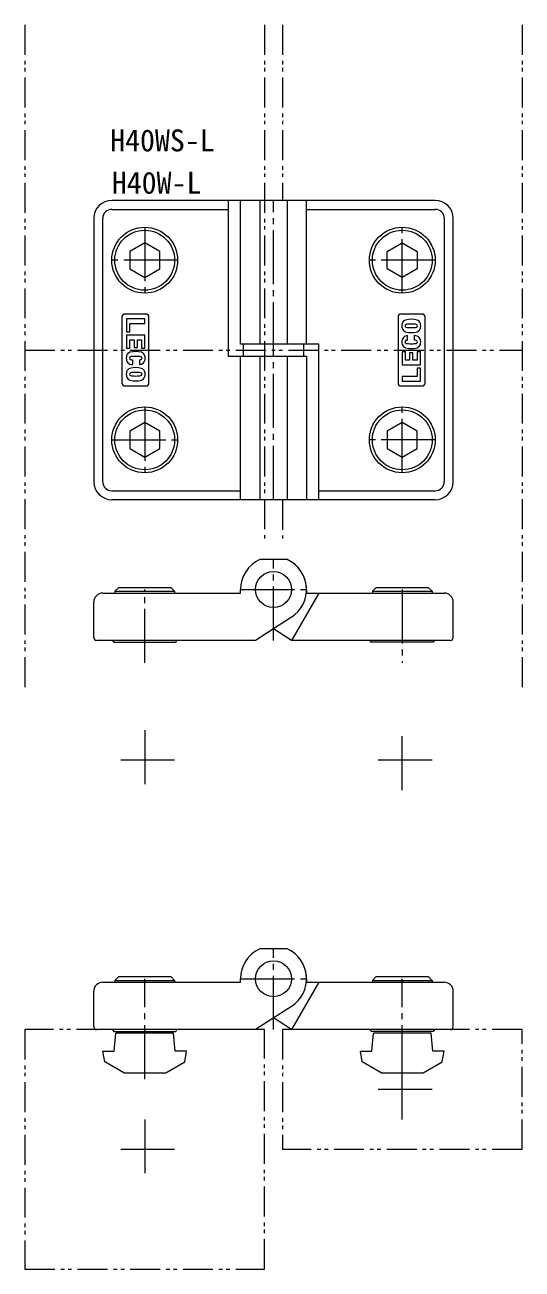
# Model space of a CAD drawing. Units: millimetres on the paper. Extents: x -641 to 1468, y -434 to 1009.
# Drawn here: x -636 to -553, y 439.5 to 647.3 of the extents above; entities that cross this region are included whole.
import ezdxf
from ezdxf.enums import TextEntityAlignment as Align

# ---------------------------------------------------------------- set-up
doc = ezdxf.new("R2010")
doc.units = ezdxf.units.MM
doc.linetypes.add('CHAIN2', pattern=[12, 9, -1, 1, -1])
doc.linetypes.add('DOUBLE_CHAIN1', pattern=[8.8, 5, -1, 0.6, -0.6, 0.6, -1])
for name, color, linetype, lineweight in [('0-0', 7, 'Continuous', 18), ('0-1', 4, 'Continuous', 18), ('0-2', 4, 'Continuous', 18), ('0-3', 7, 'Continuous', 40), ('0-F', 7, 'Continuous', 40)]:
    doc.layers.add(name, color=color, linetype=linetype, lineweight=lineweight)
doc.styles.add('ＭＳ ゴシック', font='')
doc.styles.get('ＭＳ ゴシック').set_extended_font_data('MS Gothic')

msp = doc.modelspace()

# ---------------------------------------------------------------- linework, layer by layer
at = {"layer": '0-0'}
for p, q in [((-567.5, 617.997), (-621.5, 617.997)), ((-589, 593.997), (-589, 617.997)), ((-624.5, 614.997), (-624.5, 570.997)), ((-564.5, 570.997), (-564.5, 614.997)), ((-599.5, 591.997), (-599.5, 593.997)), ((-589.5, 593.997), (-589.5, 591.997)), ((-600, 567.997), (-600, 591.997)), ((-567.5, 567.997), (-621.5, 567.997)), ((-592.209, 558.005), (-596.791, 558.005)), ((-621, 552.705), (-620.4, 553.305)), ((-611.6, 553.305), (-620.4, 553.305)), ((-578, 552.705), (-577.4, 553.305)), ((-568.6, 553.305), (-577.4, 553.305)), ((-624.5, 545.005), (-624.5, 550.905)), ((-621, 552.705), (-621, 552.405)), ((-621, 552.705), (-611, 552.705)), ((-586.939, 552.405), (-591.5, 544.505)), ((-578, 552.705), (-578, 552.405)), ((-578, 552.705), (-568, 552.705)), ((-564.5, 545.005), (-564.5, 550.905)), ((-567.65, 544.505), (-567.823, 544.205)), ((-592.209, 493), (-596.791, 493)), ((-621, 487.7), (-620.4, 488.3)), ((-621, 487.7), (-621, 487.4)), ((-621, 487.7), (-611, 487.7)), ((-611.6, 488.3), (-620.4, 488.3)), ((-586.939, 487.4), (-591.5, 479.5)), ((-578, 487.7), (-577.4, 488.3)), ((-578, 487.7), (-578, 487.4)), ((-578, 487.7), (-568, 487.7)), ((-568.6, 488.3), (-577.4, 488.3)), ((-624.5, 480), (-624.5, 485.9)), ((-564.5, 480), (-564.5, 485.9)), ((-567.65, 479.5), (-567.823, 479.2))]:
    msp.add_line(p, q, dxfattribs=at)
for points in [[(-602.061, 617.997), (-602.061, 591.997), (-589, 591.997), (-589, 567.997)], [(-586.939, 567.997), (-586.939, 593.997), (-600, 593.997), (-600, 617.997)], [(-623, 552.405), (-600, 552.405), (-600, 553.005)], [(-611.6, 553.305), (-611, 552.705), (-611, 552.405)], [(-589, 553.005), (-589, 552.405), (-566, 552.405)], [(-568.6, 553.305), (-568, 552.705), (-568, 552.405)], [(-591.508, 548.391), (-597.5, 544.505), (-624, 544.505)], [(-621.35, 544.505), (-621.177, 544.205), (-610.823, 544.205), (-610.65, 544.505)], [(-565, 544.505), (-591.5, 544.505), (-594.5, 546.451)], [(-567.823, 544.205), (-578.177, 544.205), (-578.35, 544.505)], [(-623, 487.4), (-600, 487.4), (-600, 488)], [(-611.6, 488.3), (-611, 487.7), (-611, 487.4)], [(-589, 488), (-589, 487.4), (-566, 487.4)], [(-568.6, 488.3), (-568, 487.7), (-568, 487.4)], [(-591.508, 483.385), (-597.5, 479.5), (-624, 479.5)], [(-565, 479.5), (-591.5, 479.5), (-594.5, 481.445)], [(-621.35, 479.5), (-621.177, 479.2), (-610.823, 479.2), (-610.65, 479.5)], [(-567.823, 479.2), (-578.177, 479.2), (-578.35, 479.5)]]:
    msp.add_lwpolyline(points, dxfattribs=at)
for points in [[(-616, 605.11), (-613.5, 606.553), (-613.5, 609.44), (-616, 610.883), (-618.5, 609.44), (-618.5, 606.553)], [(-573, 610.883), (-570.5, 609.44), (-570.5, 606.553), (-573, 605.11), (-575.5, 606.553), (-575.5, 609.44)], [(-616, 575.11), (-613.5, 576.553), (-613.5, 579.44), (-616, 580.883), (-618.5, 579.44), (-618.5, 576.553)], [(-575.5, 576.553), (-573, 575.11), (-570.5, 576.553), (-570.5, 579.44), (-573, 580.883), (-575.5, 579.44)]]:
    msp.add_lwpolyline(points, close=True, dxfattribs=at)
for centre, radius in [((-616, 607.997), 5.5), ((-573, 607.997), 5.5), ((-616, 607.997), 5), ((-573, 607.997), 5), ((-616, 577.997), 5.5), ((-616, 577.997), 5), ((-573, 577.997), 5.5), ((-573, 577.997), 5), ((-594.5, 553.005), 3), ((-594.5, 488), 3)]:
    msp.add_circle(centre, radius, dxfattribs=at)
for centre, radius, start, end in [((-621.5, 614.997), 3, 90, 180), ((-567.5, 614.997), 3, 0, 90), ((-621.5, 570.997), 3, 180, 270), ((-567.5, 570.997), 3, 270, 0), ((-594.5, 553.005), 5.5, 114.61997, 180), ((-594.5, 553.005), 5.5, 0, 65.38002), ((-594.5, 553.005), 5.5, 302.95815, 65.38002), ((-623, 550.905), 1.5, 90, 180), ((-566, 550.905), 1.5, 0, 90), ((-624, 545.005), 0.5, 180, 270), ((-565, 545.005), 0.5, 270, 0), ((-594.5, 488), 5.5, 114.61997, 180), ((-594.5, 488), 5.5, 0, 65.38002), ((-594.5, 488), 5.5, 302.95815, 65.38002), ((-623, 485.9), 1.5, 90, 180), ((-566, 485.9), 1.5, 0, 90), ((-624, 480), 0.5, 180, 270), ((-565, 480), 0.5, 270, 0)]:
    msp.add_arc(centre, radius, start, end, dxfattribs=at)
at = {"layer": '0-1'}
for p, q in [((-596.791, 617.997), (-596.791, 593.997)), ((-592.209, 617.997), (-592.209, 593.997)), ((-621.5, 616.497), (-602.061, 616.497)), ((-589, 616.497), (-567.5, 616.497)), ((-623, 570.997), (-623, 614.997)), ((-566, 614.997), (-566, 570.997)), ((-619.8, 598.547), (-619.8, 587.447)), ((-615.75, 598.997), (-619.35, 598.997)), ((-615.3, 587.447), (-615.3, 598.547)), ((-573.7, 598.547), (-573.7, 587.447)), ((-569.65, 598.997), (-573.25, 598.997)), ((-569.2, 587.447), (-569.2, 598.547)), ((-572.112, 594.632), (-572.112, 595.412)), ((-571.009, 595.432), (-571.009, 594.635)), ((-617.991, 590.561), (-617.991, 591.358)), ((-616.888, 591.362), (-616.888, 590.582)), ((-596.791, 591.997), (-596.791, 567.997)), ((-592.209, 591.997), (-592.209, 567.997)), ((-619.35, 586.997), (-615.75, 586.997)), ((-573.25, 586.997), (-569.65, 586.997)), ((-621.5, 569.497), (-600, 569.497)), ((-586.939, 569.497), (-567.5, 569.497))]:
    msp.add_line(p, q, dxfattribs=at)
at = {"layer": '0-1', "linetype": 'CHAIN2'}
for p, q in [((-594.5, 567.997), (-594.5, 617.997)), ((-616, 613.497), (-616, 602.497)), ((-573, 602.497), (-573, 613.497)), ((-610.5, 607.997), (-621.5, 607.997)), ((-567.5, 607.997), (-578.5, 607.997)), ((-616, 583.497), (-616, 572.497)), ((-573, 572.497), (-573, 583.497)), ((-621.5, 577.997), (-610.5, 577.997)), ((-567.5, 577.997), (-578.5, 577.997)), ((-594.5, 544.505), (-594.5, 558.005)), ((-616, 540.75), (-616, 553.005)), ((-600, 553.005), (-589, 553.005)), ((-573, 553.005), (-573, 540.75)), ((-616, 529.505), (-616, 519.505)), ((-573, 519.505), (-573, 529.505)), ((-611, 524.505), (-621, 524.505)), ((-568, 524.505), (-578, 524.505)), ((-594.5, 479.5), (-594.5, 493)), ((-616, 471.23), (-616, 488)), ((-600, 488), (-589, 488)), ((-573, 471.23), (-573, 488)), ((-573, 464.5), (-573, 474.5)), ((-568, 469.5), (-578, 469.5)), ((-616, 464.5), (-616, 454.5)), ((-611, 459.5), (-621, 459.5))]:
    msp.add_line(p, q, dxfattribs=at)
at = {"layer": '0-1'}
for points in [[(-615.973, 598.195), (-619.036, 598.195), (-619.036, 596.051), (-618.49, 596.051), (-618.49, 597.431), (-615.973, 597.431)], [(-615.973, 595.461), (-619.036, 595.461), (-619.036, 593.317), (-618.49, 593.317), (-618.49, 594.7), (-617.742, 594.7), (-617.742, 593.449), (-617.229, 593.449), (-617.229, 594.7), (-616.519, 594.7), (-616.519, 593.317), (-615.973, 593.317)], [(-573.027, 590.532), (-569.964, 590.532), (-569.964, 592.676), (-570.51, 592.676), (-570.51, 591.293), (-571.258, 591.293), (-571.258, 592.544), (-571.771, 592.544), (-571.771, 591.293), (-572.481, 591.293), (-572.481, 592.676), (-573.027, 592.676)], [(-573.027, 587.799), (-569.964, 587.799), (-569.964, 589.943), (-570.51, 589.943), (-570.51, 588.562), (-573.027, 588.562)]]:
    msp.add_lwpolyline(points, close=True, dxfattribs=at)
for centre, radius, start, end in [((-621.5, 614.997), 1.5, 90, 180), ((-567.5, 614.997), 1.5, 0, 90), ((-619.35, 598.547), 0.45, 90, 180), ((-615.75, 598.547), 0.45, 0, 90), ((-573.25, 598.547), 0.45, 90, 180), ((-569.65, 598.547), 0.45, 0, 90), ((-571.414, 597.034), 1.654, 165.7307, 194.26929), ((-572.193, 597.202), 0.858, 109.11812, 163.77089), ((-572.193, 596.866), 0.858, 196.2291, 250.88187), ((-572.295, 597.034), 0.249, 108.78093, 251.21906), ((-571.496, 594.55), 3.599, 74.216, 105.78399), ((-572.007, 595.93), 1.389, 89.28078, 105.35525), ((-572.007, 598.139), 1.389, 254.64474, 270.71922), ((-571.496, 588.195), 9.139, 86.78919, 93.21081), ((-571.496, 605.874), 9.139, 266.78919, 273.2108), ((-570.984, 595.93), 1.389, 74.64474, 90.71922), ((-570.984, 598.139), 1.389, 269.28077, 285.35525), ((-570.697, 597.034), 0.249, 288.78093, 71.21907), ((-570.798, 597.202), 0.858, 16.2291, 70.88188), ((-570.798, 596.866), 0.858, 289.11812, 343.77089), ((-571.577, 597.034), 1.654, 345.7307, 14.26929), ((-571.414, 594.35), 1.654, 165.7307, 194.26929), ((-572.193, 594.518), 0.858, 109.11812, 163.77089), ((-572.295, 594.35), 0.249, 108.78093, 251.21906), ((-571.496, 599.518), 3.599, 254.216, 285.78399), ((-571.496, 591.866), 3.599, 99.86632, 105.78399), ((-572.007, 593.246), 1.389, 94.35281, 105.35525), ((-571.496, 591.866), 3.599, 74.216, 82.22376), ((-570.984, 593.246), 1.389, 74.64474, 91.00007), ((-570.697, 594.35), 0.249, 288.78093, 71.21907), ((-570.798, 594.518), 0.858, 16.2291, 70.88188), ((-571.577, 594.35), 1.654, 345.7307, 14.26929), ((-618.202, 591.811), 0.858, 109.11812, 163.77089), ((-617.504, 589.159), 3.599, 74.216, 105.78399), ((-616.807, 591.811), 0.858, 16.2291, 70.88188), ((-572.193, 594.183), 0.858, 196.2291, 250.88187), ((-571.496, 596.834), 3.599, 254.216, 285.78399), ((-572.007, 595.455), 1.389, 254.64474, 270.71922), ((-571.496, 603.19), 9.139, 266.78919, 273.2108), ((-570.984, 595.455), 1.389, 269.28077, 285.35525), ((-570.798, 594.183), 0.858, 289.11812, 343.77089), ((-617.423, 591.643), 1.654, 165.7307, 194.26929), ((-618.202, 591.475), 0.858, 196.2291, 250.88187), ((-618.303, 591.643), 0.249, 108.78093, 251.21906), ((-617.504, 594.127), 3.599, 254.216, 262.22375), ((-618.016, 590.538), 1.389, 89.28078, 105.35525), ((-618.016, 592.747), 1.389, 254.64474, 271.00007), ((-617.504, 582.803), 9.139, 86.78919, 93.21081), ((-616.993, 590.538), 1.389, 74.64474, 90.71922), ((-616.993, 592.747), 1.389, 274.35281, 285.35525), ((-617.504, 594.127), 3.599, 279.86632, 285.78399), ((-616.705, 591.643), 0.249, 288.78093, 71.21907), ((-616.807, 591.475), 0.858, 289.11812, 343.77089), ((-617.586, 591.643), 1.654, 345.7307, 14.26929), ((-617.423, 588.959), 1.654, 165.7307, 194.26929), ((-618.202, 589.127), 0.858, 109.11812, 163.77089), ((-618.202, 588.791), 0.858, 196.2291, 250.88187), ((-618.303, 588.959), 0.249, 108.78093, 251.21906), ((-617.504, 586.475), 3.599, 74.216, 105.78399), ((-618.016, 587.855), 1.389, 89.28078, 105.35525), ((-618.016, 590.063), 1.389, 254.64474, 270.71922), ((-617.504, 580.119), 9.139, 86.78919, 93.21081), ((-617.504, 597.799), 9.139, 266.78919, 273.2108), ((-616.993, 587.855), 1.389, 74.64474, 90.71922), ((-616.993, 590.063), 1.389, 269.28077, 285.35525), ((-616.705, 588.959), 0.249, 288.78093, 71.21907), ((-616.807, 589.127), 0.858, 16.2291, 70.88188), ((-616.807, 588.791), 0.858, 289.11812, 343.77089), ((-617.586, 588.959), 1.654, 345.7307, 14.26929), ((-619.35, 587.447), 0.45, 180, 270), ((-617.504, 591.443), 3.599, 254.216, 285.78399), ((-615.75, 587.447), 0.45, 270, 0), ((-573.25, 587.447), 0.45, 180, 270), ((-569.65, 587.447), 0.45, 270, 0), ((-621.5, 570.997), 1.5, 180, 270), ((-567.5, 570.997), 1.5, 270, 0)]:
    msp.add_arc(centre, radius, start, end, dxfattribs=at)
at = {"layer": '0-2'}
for p, q in [((-621.087, 475.9), (-620.825, 478.9)), ((-611.175, 478.9), (-620.825, 478.9)), ((-610.913, 475.9), (-611.175, 478.9)), ((-578.087, 475.9), (-577.825, 478.9)), ((-568.175, 478.9), (-577.825, 478.9)), ((-567.913, 475.9), (-568.175, 478.9)), ((-623, 475.9), (-621.087, 475.9)), ((-622.679, 474.135), (-623, 475.9)), ((-609, 475.9), (-610.913, 475.9)), ((-609.321, 474.135), (-609, 475.9)), ((-580, 475.9), (-578.087, 475.9)), ((-579.679, 474.135), (-580, 475.9)), ((-566, 475.9), (-567.913, 475.9)), ((-566.321, 474.135), (-566, 475.9)), ((-619.5, 472.3), (-622.679, 474.135)), ((-612.5, 472.3), (-609.321, 474.135)), ((-576.5, 472.3), (-579.679, 474.135)), ((-569.5, 472.3), (-566.321, 474.135)), ((-619.5, 472.3), (-612.5, 472.3)), ((-576.5, 472.3), (-569.5, 472.3))]:
    msp.add_line(p, q, dxfattribs=at)
at = {"layer": '0-3', "color": 4, "linetype": 'DOUBLE_CHAIN1', "lineweight": 18}
for p, q in [((-636, 647.303), (-636, 536.34)), ((-596, 647.303), (-596, 561.546)), ((-593, 647.303), (-593, 617.997)), ((-553, 647.303), (-553, 536.34)), ((-636, 592.997), (-553, 592.997)), ((-593, 567.997), (-593, 561.546)), ((-553, 479.5), (-593, 479.5)), ((-593, 479.5), (-593, 459.5)), ((-553, 459.5), (-553, 479.5)), ((-553, 459.5), (-593, 459.5))]:
    msp.add_line(p, q, dxfattribs=at)
msp.add_lwpolyline([(-636, 439.5), (-596, 439.5), (-596, 479.5), (-636, 479.5)], close=True, dxfattribs=at)
at = {"layer": '0-F', "lineweight": 18}
for p, q in [((-592.209, 558.005), (-592.209, 558.005)), ((-592.209, 493), (-592.209, 493))]:
    msp.add_line(p, q, dxfattribs=at)

# ---------------------------------------------------------------- texts
at = {"layer": '0-0', "style": 'ＭＳ ゴシック'}
for s, p in [('H40WS-L', (-621.776, 625.078)), ('H40W-L', (-621.5, 617.997))]:
    msp.add_text(s, height=3.666, dxfattribs=at).set_placement(p, align=Align.BOTTOM_LEFT)

doc.saveas('drawing.dxf')
